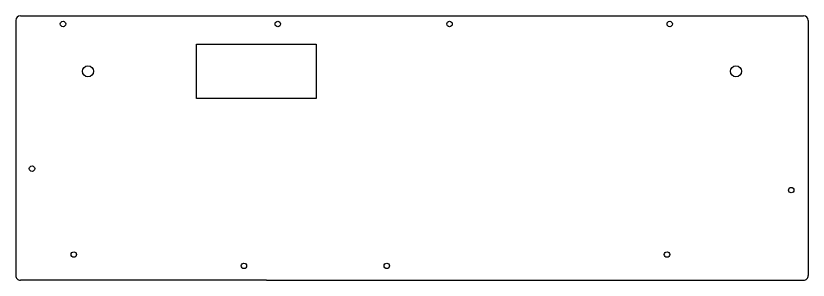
# Model space of a CAD drawing. Extents: x -658 to 1358, y -381 to 599.
# Drawn here: x -1.8 to 349.6, y -381.1 to -263.9 of the extents above; entities that cross this region are included whole.
import ezdxf

# ---------------------------------------------------------------- set-up
doc = ezdxf.new("R2010")
doc.units = 0
doc.header["$MEASUREMENT"] = 0

msp = doc.modelspace()

# ---------------------------------------------------------------- linework, layer by layer
at = {"linetype": 'Continuous'}
for p, q in [((-1.78, -265.86), (-1.78, -344.57)), ((0.22, -263.86), (347.63, -263.86)), ((349.63, -265.86), (349.63, -379.06)), ((78.37, -276.46), (131.37, -276.46)), ((78.37, -300.46), (78.37, -276.46)), ((131.37, -276.46), (131.37, -300.46)), ((131.37, -300.46), (78.37, -300.46)), ((-1.78, -344.57), (-1.78, -379.06)), ((109.39, -381.06), (0.22, -381.06)), ((109.39, -381.06), (347.63, -381.06))]:
    msp.add_line(p, q, dxfattribs=at)
for centre, radius in [((19.14, -267.46), 1.2), ((114.39, -267.46), 1.2), ((190.59, -267.46), 1.2), ((288.23, -267.46), 1.2), ((30.22, -288.46), 2.5), ((317.63, -288.46), 2.5), ((5.39, -331.61), 1.2), ((342.13, -341.14), 1.2), ((23.91, -369.71), 1.2), ((287.04, -369.71), 1.2), ((99.39, -374.74), 1.2), ((162.74, -374.74), 1.2)]:
    msp.add_circle(centre, radius, dxfattribs=at)
for centre, start, end in [((0.22, -265.86), 90, 180), ((347.63, -265.86), 0, 90), ((0.22, -379.06), 180, 270.0024), ((347.63, -379.06), 269.9989, 0)]:
    msp.add_arc(centre, 2, start, end, dxfattribs=at)

doc.saveas('drawing.dxf')
